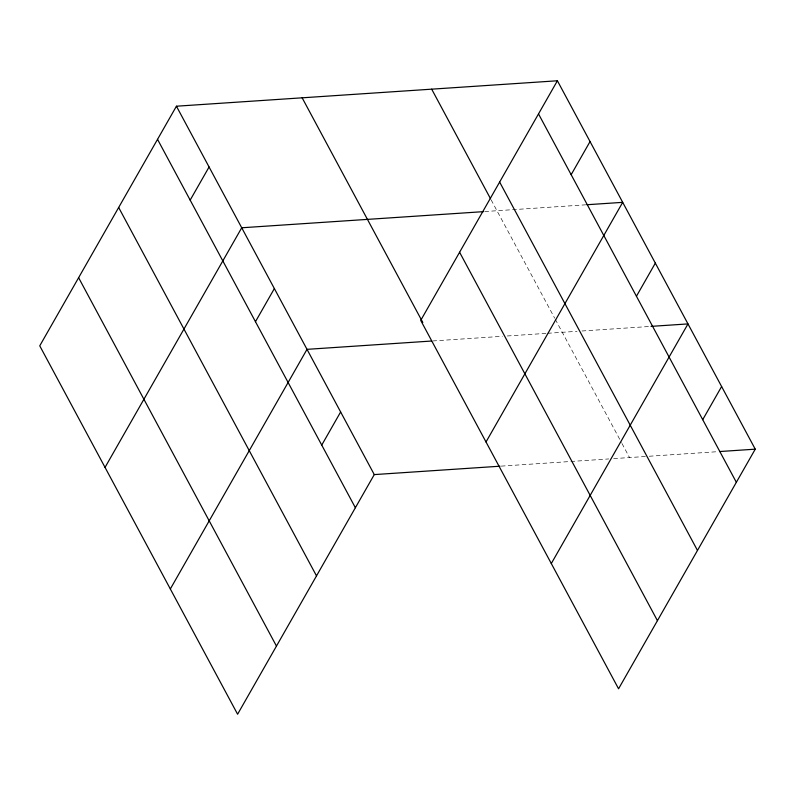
<?xml version="1.0" encoding="UTF-8"?>
<svg xmlns="http://www.w3.org/2000/svg" width="795" height="795" viewBox="0 0 795 795"><rect width="100%" height="100%" fill="white"/><g stroke="black" fill="none" stroke-linecap="round" stroke-linejoin="round"><path stroke-width="0.6" stroke-dasharray="3.98 2.98" d="M484.751 211.549L585.716 204.812M432.728 340.956L502.38 336.305M507.27 335.977L546.374 333.363M547.596 333.284L577.051 331.316M581.98 330.988L649.773 326.467M501.218 466.128L569.647 461.557M570.87 461.478L608.751 458.944M613.641 458.616L648.014 456.33M649.247 456.241L717.04 451.719M491.141 199.883L554.681 318.199M555.268 319.282L621.412 442.447M621.988 443.521L629.531 457.562"/><path stroke-width="1.19" d="M557.404 80.772L420.724 320.405L618.57 688.788L755.25 449.165L557.404 80.772L176.43 106.212L39.75 345.835L237.596 714.228L374.276 474.595L499.995 466.208M190.174 200.121L209.075 166.99M105.039 467.4L241.72 227.777L483.529 211.639M255.463 321.697L274.364 288.565M170.329 588.976L307.009 349.343L431.496 341.035M321.736 445.101L340.638 411.969M571.158 174.691L590.049 141.56M486.013 441.97L622.694 202.347L586.948 204.732M636.437 296.257L655.338 263.125M551.303 563.536L687.983 323.913L651.006 326.377M702.72 419.671L721.621 386.539M719.505 451.55L755.25 449.165M538.513 113.904L736.349 482.297M499.638 182.045L697.483 550.438M431.685 89.169L490.565 198.8M459.599 252.254L657.435 620.647M302.15 97.815L422.821 322.502M176.43 106.212L374.276 474.595M157.529 139.344L355.375 507.727M118.664 207.485L316.509 575.878M78.616 277.694L276.461 646.087"/></g></svg>
